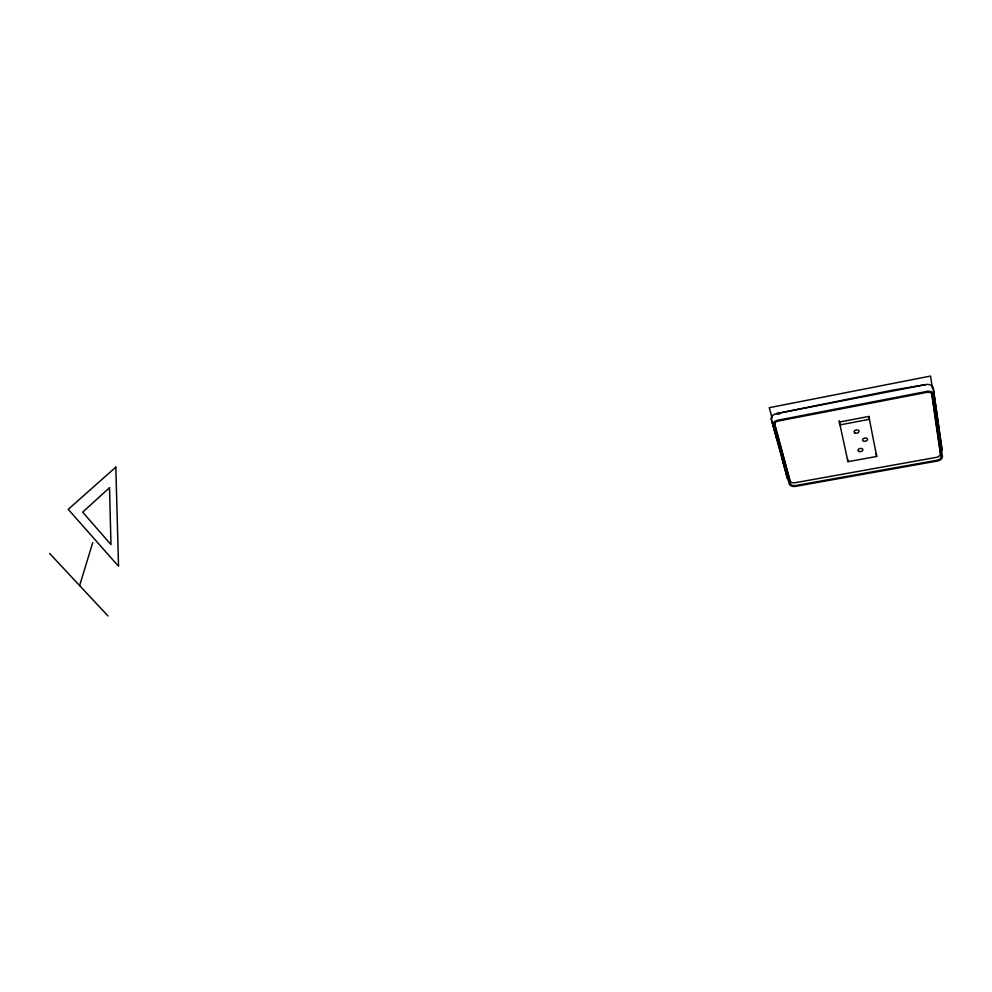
<?xml version="1.0" encoding="UTF-8"?>
<svg xmlns="http://www.w3.org/2000/svg" width="992" height="992" viewBox="0 0 992 992"><rect width="100%" height="100%" fill="white"/><g stroke="black" fill="none" stroke-linecap="round" stroke-linejoin="round"><path stroke-width="1.49" d="M79.608 585.565L92.727 542.661M933.187 387.822L942.115 450.517L933.187 387.822A7.093 4.576 -12.8 0 0 925.548 384.623L776.662 413.602A6.684 4.427 -7.8 0 0 771.28 419.17L787.425 478.466A6.374 4.018 -7.1 0 0 788.789 480.264M868.843 416.442L839.368 422.046L847.974 461.677L876.692 456.456L868.843 416.442L869.426 419.306L839.889 424.911L839.108 420.633M925.548 384.623L890.729 390.513L776.662 413.602L779.638 414.135M49.6 553.424L107.979 615.958M771.28 419.17L776.91 439.419M774.194 421.935L790.14 480.86A4.266 2.691 -7.1 0 0 795.076 482.732L936.262 457.386A4.514 2.765 -11.3 0 0 940.342 453.803L931.376 391.604M772.111 418.103L769.284 407.687L930.583 376.042L932.306 388.083M781.919 457.82L787.425 478.466M876.11 453.604L876.692 456.456M847.453 458.837L847.974 461.677M109.517 487.717L82.671 512.157L110.992 544.583L109.517 487.717M115.816 467.12L68.225 509.342L118.532 566.271L115.816 467.12M926.974 391.394L777.84 420.199A5.692 3.757 -7.7 0 0 773.252 424.936L789.322 484.022A5.431 3.41 -7 0 0 795.534 486.365L937.254 461.032A5.741 3.522 -11.2 0 0 942.4 456.543L933.484 394.097A6.039 3.881 -12.6 0 0 926.974 391.394M926.925 392.336L778.249 421.03A4.476 2.951 -7.7 0 0 774.591 424.787L790.55 483.687A4.278 2.691 -7 0 0 795.485 485.559L936.956 460.251A4.526 2.765 -11.2 0 0 941.048 456.667L932.096 394.494A4.749 3.05 -12.6 0 0 926.925 392.336M858.898 451.447A2.492 1.575 -9.5 0 0 862.866 449.996A2.492 1.575 -9.5 0 0 859.469 448.657A2.492 1.575 -9.5 0 0 858.898 451.447M863.536 441.08A2.517 1.6 -9.9 0 0 867.541 439.605A2.517 1.6 -9.9 0 0 864.131 438.241A2.517 1.6 -9.9 0 0 863.536 441.08M855.042 433.008A2.53 1.624 -9.9 0 0 859.072 431.52A2.53 1.624 -9.9 0 0 855.612 430.144A2.53 1.624 -9.9 0 0 855.042 433.008"/></g></svg>
